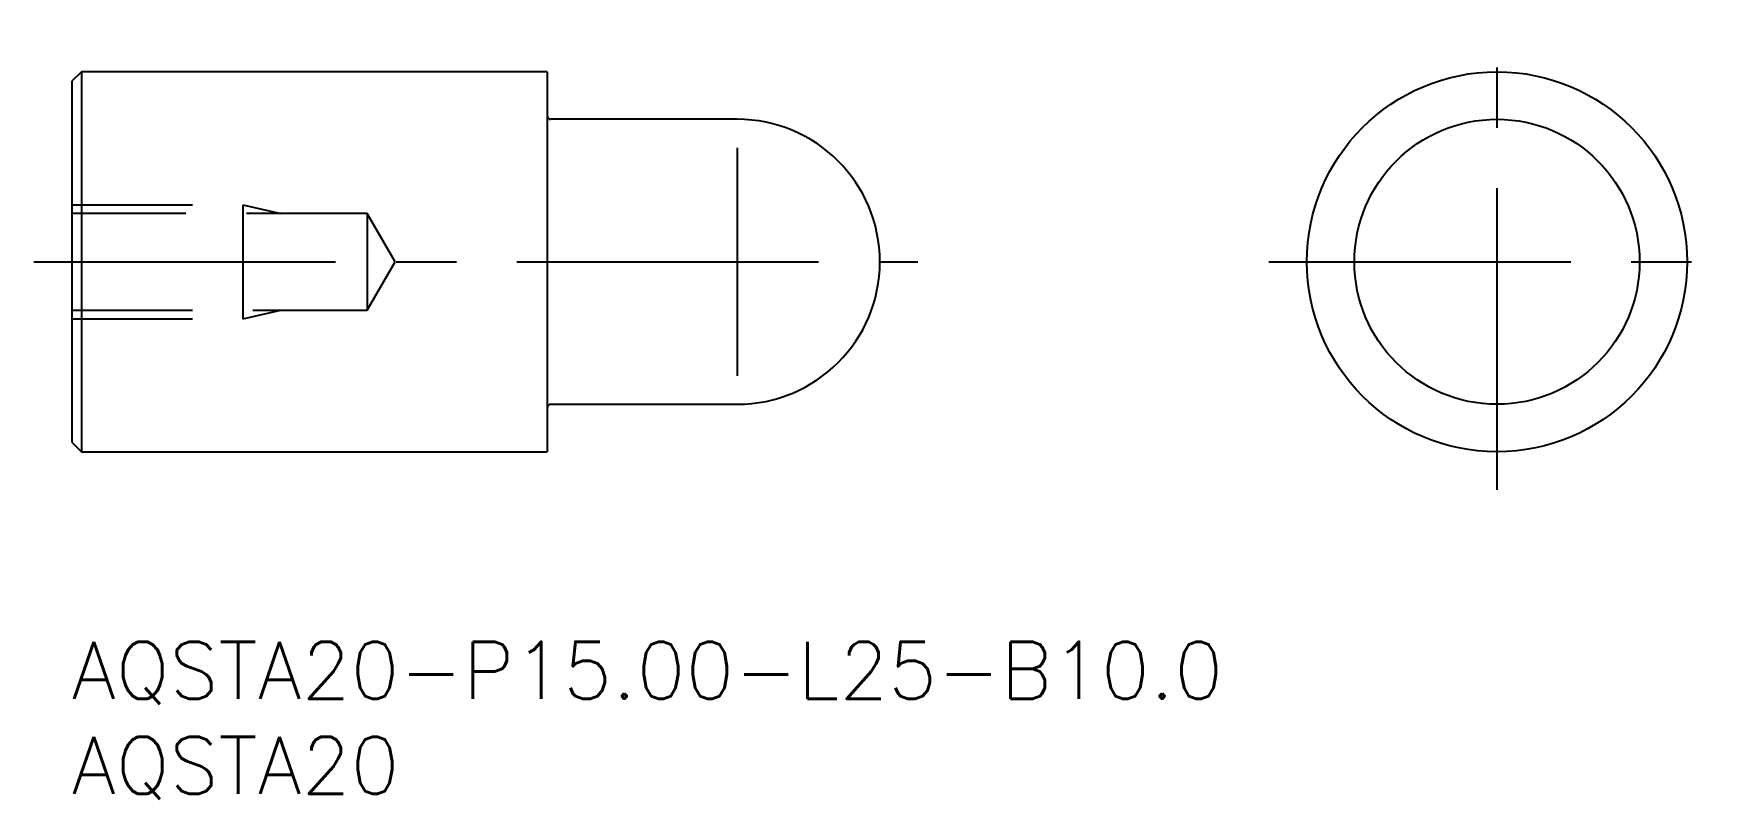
# Model space of a CAD drawing. Extents: x -2 to 87, y -8.3 to 32.
import ezdxf

# ---------------------------------------------------------------- set-up
doc = ezdxf.new("R2010")
doc.units = 0
doc.header["$LTSCALE"] = 0.5
doc.linetypes.add('CENTER', pattern=[50.8, 31.75, -6.35, 6.35, -6.35])
doc.linetypes.add('DASHED', pattern=[19.05, 12.7, -6.35])
for name, color, linetype in [('MSM_CENTER', 1, 'CENTER'), ('MSM_CONTINUOUS', 7, 'CONTINUOUS'), ('MSM_DASHED', 4, 'DASHED'), ('MSM_NARROW', 5, 'CONTINUOUS'), ('MSM_PART_NUMBER', 7, 'CONTINUOUS')]:
    doc.layers.add(name, color=color, linetype=linetype)
doc.styles.get("Standard").update_dxf_attribs({"font": 'txt.shx', "height": 3, "bigfont": 'bigfont.shx'})

# ---------------------------------------------------------------- blocks, each defined once
blk = doc.blocks.new('*U16')
at = {"layer": 'MSM_PART_NUMBER'}
blk.add_text('AQSTA20-P15.00-L25-B10.0', height=3, dxfattribs=at).set_placement((0, -3.005))
blk = doc.blocks.new('*U17')
at = {"layer": 'MSM_PART_NUMBER'}
blk.add_text('AQSTA20', height=3, dxfattribs=at).set_placement((0, -8.005))

msp = doc.modelspace()

# ---------------------------------------------------------------- linework, layer by layer
at = {"layer": 'MSM_CENTER'}
for p, q in [((74.96, 7.995), (74.96, 31.995)), ((-2, 19.995), (44.5, 19.995)), ((62.96, 19.995), (86.96, 19.995))]:
    msp.add_line(p, q, dxfattribs=at)
at = {"layer": 'MSM_CONTINUOUS'}
for p, q in [((0.5, 29.995), (0, 29.495)), ((0, 29.495), (0, 10.495)), ((25, 29.995), (0.5, 29.995)), ((0.5, 29.995), (0.5, 9.995)), ((25, 29.995), (25, 9.995)), ((35, 27.495), (25.2, 27.495)), ((25.2, 12.495), (35, 12.495)), ((0, 10.495), (0.5, 9.995)), ((0.5, 9.995), (25, 9.995))]:
    msp.add_line(p, q, dxfattribs=at)
for radius in [10, 7.5]:
    msp.add_circle((74.96, 19.995), radius, dxfattribs=at)
for centre, radius, start, end in [((25.2, 27.695), 0.2, 180, 270), ((35, 19.995), 7.5, 270, 90), ((25.2, 12.295), 0.2, 90, 180)]:
    msp.add_arc(centre, radius, start, end, dxfattribs=at)
at = {"layer": 'MSM_DASHED'}
for p, q in [((0, 22.995), (9, 22.995)), ((15.528, 22.545), (0, 22.545)), ((9, 22.995), (9, 16.995)), ((9, 22.995), (11, 22.545)), ((17, 19.995), (15.528, 22.545)), ((15.528, 22.545), (15.528, 17.445)), ((15.528, 17.445), (17, 19.995)), ((0, 17.445), (15.528, 17.445)), ((0, 16.995), (9, 16.995)), ((9, 16.995), (11, 17.445))]:
    msp.add_line(p, q, dxfattribs=at)
at = {"layer": 'MSM_NARROW'}
msp.add_line((35, 25.995), (35, 13.995), dxfattribs=at)

# ---------------------------------------------------------------- block references
at = {"layer": 'MSM_CONTINUOUS'}
for name in ['*U16', '*U17']:
    msp.add_blockref(name, (0, 0), dxfattribs=at)

doc.saveas('drawing.dxf')
